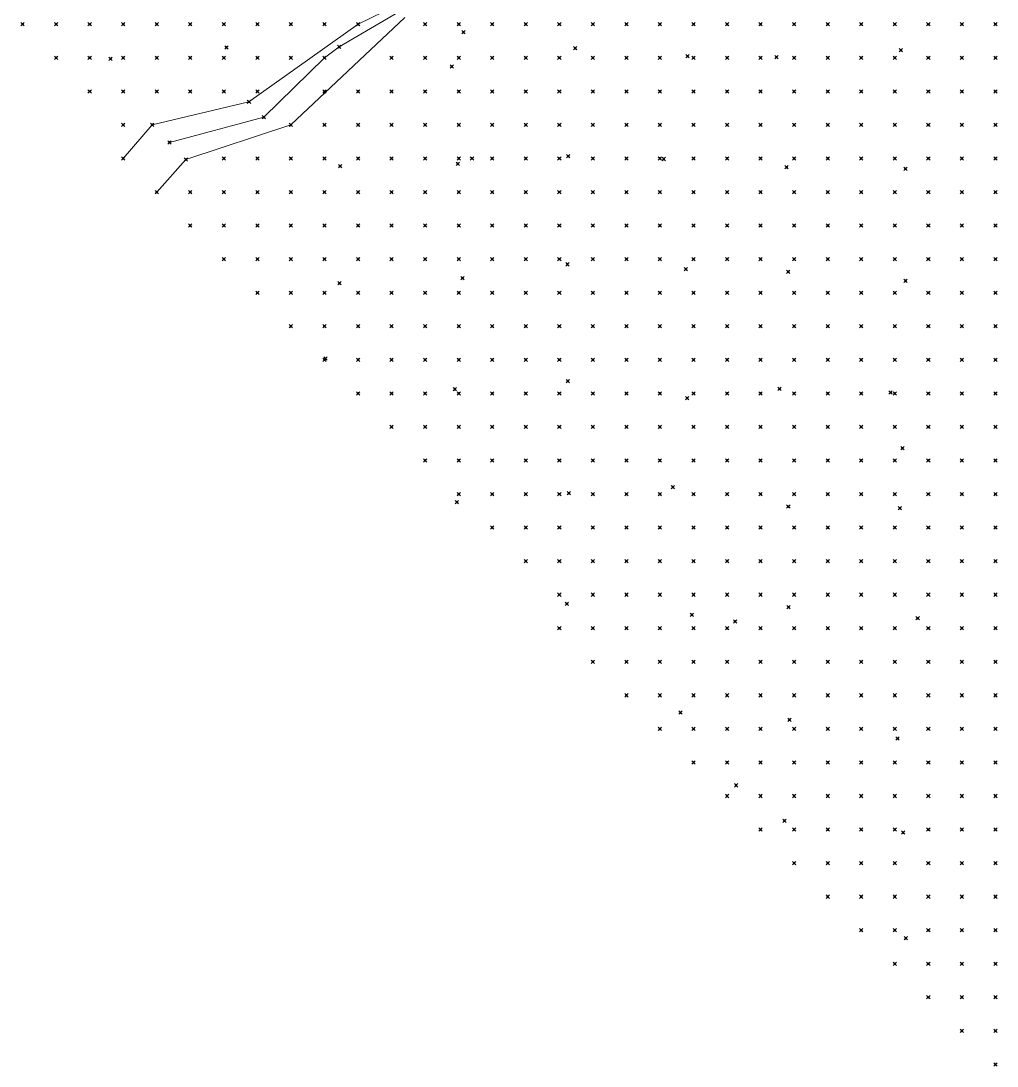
# Model space of a CAD drawing. Header units: metres. Extents: x 441556 to 446409, y 432338 to 461058.
# Drawn here: x 442073.8 to 442161.1, y 458869.5 to 458962.9 of the extents above; entities that cross this region are included whole.
import ezdxf

# ---------------------------------------------------------------- set-up
doc = ezdxf.new("R2010")
doc.units = ezdxf.units.M
doc.header["$MEASUREMENT"] = 0
doc.header["$PDMODE"] = 35
doc.header["$PDSIZE"] = 0.15
for name, color, linetype, lineweight in [('DTM-BRE-RevN_GRP_SANT PAMANT JOS', 2, 'Continuous', 0), ('DTM-BRE-RevN_GRP_SANT PAMANT SUS', 2, 'Continuous', 0), ('DTM-NOK-RevN_LIDAR_co_lidar', 91, 'Continuous', 0), ('DTM-NOK-RevN_RTK', 32, 'Continuous', 0)]:
    doc.layers.add(name, color=color, linetype=linetype, lineweight=lineweight)

msp = doc.modelspace()

# ---------------------------------------------------------------- linework, layer by layer
at = {"layer": 'DTM-BRE-RevN_GRP_SANT PAMANT JOS'}
for p, q in [((442107.54, 458963.683, 503.614), (442102.303, 458960.594, 504.761)), ((442102.303, 458960.594, 504.761), (442100.978, 458959.623, 505.063)), ((442100.978, 458959.623, 505.063), (442095.561, 458954.308, 505.948)), ((442095.561, 458954.308, 505.948), (442087.11, 458952.054, 508.269))]:
    msp.add_line(p, q, dxfattribs=at)
at = {"layer": 'DTM-BRE-RevN_GRP_SANT PAMANT SUS'}
for p, q in [((442107.42, 458964.314, 503.794), (442103.978, 458962.622, 504.277)), ((442108.163, 458963.223, 503.704), (442097.979, 458953.624, 506.472)), ((442103.978, 458962.622, 504.277), (442094.228, 458955.689, 506.868)), ((442094.228, 458955.689, 506.868), (442085.573, 458953.646, 509.376)), ((442085.573, 458953.646, 509.376), (442082.982, 458950.625, 509.348)), ((442097.979, 458953.624, 506.472), (442088.587, 458950.523, 508.652)), ((442088.587, 458950.523, 508.652), (442085.982, 458947.625, 509.213))]:
    msp.add_line(p, q, dxfattribs=at)
at = {"layer": 'DTM-NOK-RevN_LIDAR_co_lidar'}
for p in [(442073.984, 458962.622, 506.392), (442076.984, 458962.622, 507.375), (442079.983, 458962.622, 508.548), (442082.982, 458962.622, 509.07), (442085.982, 458962.622, 508.924), (442088.981, 458962.622, 508.614), (442091.98, 458962.622, 508.502), (442094.98, 458962.622, 507.977), (442097.979, 458962.622, 506.744), (442100.978, 458962.622, 505.397), (442103.978, 458962.622, 504.277), (442109.976, 458962.622, 503.204), (442112.976, 458962.622, 503.032), (442115.975, 458962.622, 502.492), (442118.974, 458962.622, 501.589), (442121.974, 458962.622, 500.391), (442124.973, 458962.622, 498.779), (442127.972, 458962.622, 497.064), (442130.972, 458962.622, 495.227), (442133.971, 458962.622, 493.277), (442136.97, 458962.622, 491.58), (442139.97, 458962.622, 490.514), (442142.969, 458962.622, 489.716), (442145.968, 458962.622, 489.052), (442148.968, 458962.622, 488.427), (442151.967, 458962.622, 487.58), (442154.967, 458962.622, 487.212), (442157.966, 458962.622, 486.248), (442160.965, 458962.622, 485.527), (442076.984, 458959.623, 508.435), (442079.983, 458959.623, 509.177), (442082.982, 458959.623, 509.242), (442085.982, 458959.623, 509.233), (442088.981, 458959.623, 508.834), (442091.98, 458959.623, 508.295), (442094.98, 458959.623, 507.309), (442097.979, 458959.623, 506.141), (442100.978, 458959.623, 505.063), (442106.977, 458959.623, 504.235), (442109.976, 458959.623, 504.079), (442112.976, 458959.623, 503.473), (442115.975, 458959.623, 502.598), (442118.974, 458959.623, 501.475), (442121.974, 458959.623, 499.988), (442124.973, 458959.623, 498.288), (442127.972, 458959.623, 496.518), (442130.972, 458959.623, 494.828), (442133.971, 458959.623, 492.836), (442136.97, 458959.623, 491.361), (442139.97, 458959.623, 490.447), (442142.969, 458959.623, 489.885), (442145.968, 458959.623, 489.189), (442148.968, 458959.623, 488.562), (442151.967, 458959.623, 487.935), (442154.967, 458959.623, 487.471), (442157.966, 458959.623, 486.597), (442160.965, 458959.623, 485.835), (442079.983, 458956.623, 509.55), (442082.982, 458956.623, 509.518), (442085.982, 458956.623, 509.059), (442088.981, 458956.623, 508.427), (442091.98, 458956.623, 507.337), (442094.98, 458956.623, 506.414), (442100.978, 458956.623, 505.343), (442103.978, 458956.623, 505.242), (442106.977, 458956.623, 505.11), (442109.976, 458956.623, 504.619), (442112.976, 458956.623, 503.803), (442115.975, 458956.623, 502.707), (442118.974, 458956.623, 501.254), (442121.974, 458956.623, 499.529), (442124.973, 458956.623, 497.736), (442127.972, 458956.623, 495.963), (442130.972, 458956.623, 494.225), (442133.971, 458956.623, 492.571), (442136.97, 458956.623, 491.39), (442139.97, 458956.623, 490.65), (442142.969, 458956.623, 490.093), (442145.968, 458956.623, 489.425), (442148.968, 458956.623, 488.83), (442151.967, 458956.623, 488.284), (442154.967, 458956.623, 487.665), (442157.966, 458956.623, 486.858), (442160.965, 458956.623, 485.995), (442082.982, 458953.624, 509.408), (442097.979, 458953.624, 506.472), (442100.978, 458953.624, 506.239), (442103.978, 458953.624, 506.297), (442106.977, 458953.624, 506.039), (442109.976, 458953.624, 505.3), (442112.976, 458953.624, 504.151), (442115.975, 458953.624, 502.64), (442118.974, 458953.624, 500.939), (442121.974, 458953.624, 499.162), (442124.973, 458953.624, 497.312), (442127.972, 458953.624, 495.503), (442130.972, 458953.624, 493.86), (442133.971, 458953.624, 492.421), (442136.97, 458953.624, 491.5), (442139.97, 458953.624, 490.88), (442142.969, 458953.624, 490.449), (442145.968, 458953.624, 489.799), (442148.968, 458953.624, 489.097), (442151.967, 458953.624, 488.498), (442154.967, 458953.624, 487.838), (442157.966, 458953.624, 487.023), (442160.965, 458953.624, 486.313), (442082.982, 458950.625, 509.348), (442091.98, 458950.625, 508.039), (442094.98, 458950.625, 507.915), (442097.979, 458950.625, 507.307), (442100.978, 458950.625, 507.321), (442103.978, 458950.625, 507.207), (442106.977, 458950.625, 506.603), (442109.976, 458950.625, 505.582), (442112.976, 458950.625, 504.114), (442115.975, 458950.625, 502.328), (442118.974, 458950.625, 500.506), (442121.974, 458950.625, 498.674), (442124.973, 458950.625, 496.85), (442127.972, 458950.625, 495.261), (442130.972, 458950.625, 493.811), (442133.971, 458950.625, 492.52), (442136.97, 458950.625, 491.7), (442139.97, 458950.625, 491.149), (442142.969, 458950.625, 490.693), (442145.968, 458950.625, 490.163), (442148.968, 458950.625, 489.356), (442151.967, 458950.625, 488.888), (442154.967, 458950.625, 488.08), (442157.966, 458950.625, 487.271), (442160.965, 458950.625, 486.552), (442085.982, 458947.625, 509.213), (442088.981, 458947.625, 508.901), (442091.98, 458947.625, 508.88), (442094.98, 458947.625, 508.517), (442097.979, 458947.625, 508.148), (442100.978, 458947.625, 508.218), (442103.978, 458947.625, 507.887), (442106.977, 458947.625, 506.905), (442109.976, 458947.625, 505.48), (442112.976, 458947.625, 503.747), (442115.975, 458947.625, 501.902), (442118.974, 458947.625, 500.077), (442121.974, 458947.625, 498.289), (442124.973, 458947.625, 496.656), (442127.972, 458947.625, 495.236), (442130.972, 458947.625, 493.937), (442133.971, 458947.625, 492.868), (442136.97, 458947.625, 492.085), (442139.97, 458947.625, 491.483), (442142.969, 458947.625, 490.894), (442145.968, 458947.625, 490.48), (442148.968, 458947.625, 489.827), (442151.967, 458947.625, 489.057), (442154.967, 458947.625, 488.327), (442157.966, 458947.625, 487.675), (442160.965, 458947.625, 486.872), (442088.981, 458944.626, 509.491), (442091.98, 458944.626, 509.327), (442094.98, 458944.626, 508.992), (442097.979, 458944.626, 508.926), (442100.978, 458944.626, 508.82), (442103.978, 458944.626, 508.234), (442106.977, 458944.626, 506.941), (442109.976, 458944.626, 505.2), (442112.976, 458944.626, 503.256), (442115.975, 458944.626, 501.389), (442118.974, 458944.626, 499.655), (442121.974, 458944.626, 498.069), (442124.973, 458944.626, 496.721), (442127.972, 458944.626, 495.465), (442130.972, 458944.626, 494.361), (442133.971, 458944.626, 493.369), (442136.97, 458944.626, 492.447), (442139.97, 458944.626, 491.703), (442142.969, 458944.626, 491.196), (442145.968, 458944.626, 490.817), (442148.968, 458944.626, 490.388), (442151.967, 458944.626, 489.215), (442154.967, 458944.626, 488.637), (442157.966, 458944.626, 488.013), (442160.965, 458944.626, 487.372), (442091.98, 458941.627, 509.66), (442094.98, 458941.627, 509.499), (442097.979, 458941.627, 509.519), (442100.978, 458941.627, 509.249), (442103.978, 458941.627, 508.346), (442106.977, 458941.627, 506.809), (442109.976, 458941.627, 504.865), (442112.976, 458941.627, 502.824), (442115.975, 458941.627, 500.935), (442118.974, 458941.627, 499.319), (442121.974, 458941.627, 497.992), (442124.973, 458941.627, 496.845), (442127.972, 458941.627, 495.74), (442130.972, 458941.627, 494.708), (442133.971, 458941.627, 493.671), (442136.97, 458941.627, 492.635), (442139.97, 458941.627, 492.025), (442142.969, 458941.627, 491.793), (442145.968, 458941.627, 491.17), (442148.968, 458941.627, 490.677), (442151.967, 458941.627, 489.552), (442154.967, 458941.627, 488.997), (442157.966, 458941.627, 488.275), (442160.965, 458941.627, 487.841), (442094.98, 458938.627, 510.106), (442097.979, 458938.627, 509.971), (442100.978, 458938.627, 509.417), (442103.978, 458938.627, 508.183), (442106.977, 458938.627, 506.499), (442109.976, 458938.627, 504.519), (442112.976, 458938.627, 502.446), (442115.975, 458938.627, 500.557), (442118.974, 458938.627, 499.07), (442121.974, 458938.627, 497.955), (442124.973, 458938.627, 496.959), (442127.972, 458938.627, 495.946), (442130.972, 458938.627, 494.872), (442133.971, 458938.627, 493.821), (442136.97, 458938.627, 493.188), (442139.97, 458938.627, 492.815), (442142.969, 458938.627, 492.415), (442145.968, 458938.627, 491.665), (442148.968, 458938.627, 490.874), (442151.967, 458938.627, 489.855), (442154.967, 458938.627, 489.26), (442157.966, 458938.627, 488.632), (442160.965, 458938.627, 488.329), (442097.979, 458935.628, 510.259), (442100.978, 458935.628, 509.301), (442103.978, 458935.628, 507.79), (442106.977, 458935.628, 506.02), (442109.976, 458935.628, 504.041), (442112.976, 458935.628, 502.057), (442115.975, 458935.628, 500.358), (442118.974, 458935.628, 499.037), (442121.974, 458935.628, 497.99), (442124.973, 458935.628, 497.055), (442127.972, 458935.628, 496.062), (442130.972, 458935.628, 494.956), (442133.971, 458935.628, 494.125), (442136.97, 458935.628, 493.513), (442139.97, 458935.628, 493.215), (442142.969, 458935.628, 492.803), (442145.968, 458935.628, 492.082), (442148.968, 458935.628, 491.041), (442151.967, 458935.628, 490.223), (442154.967, 458935.628, 489.555), (442157.966, 458935.628, 489.072), (442160.965, 458935.628, 488.839), (442100.978, 458932.629, 508.942), (442103.978, 458932.629, 507.221), (442106.977, 458932.629, 505.379), (442109.976, 458932.629, 503.499), (442112.976, 458932.629, 501.767), (442115.975, 458932.629, 500.32), (442118.974, 458932.629, 499.119), (442121.974, 458932.629, 498.09), (442124.973, 458932.629, 497.092), (442127.972, 458932.629, 495.994), (442130.972, 458932.629, 494.977), (442133.971, 458932.629, 494.216), (442136.97, 458932.629, 493.513), (442139.97, 458932.629, 493.251), (442142.969, 458932.629, 492.988), (442145.968, 458932.629, 492.248), (442148.968, 458932.629, 491.293), (442151.967, 458932.629, 490.669), (442154.967, 458932.629, 489.998), (442157.966, 458932.629, 489.587), (442160.965, 458932.629, 489.383), (442103.978, 458929.629, 506.566), (442106.977, 458929.629, 504.703), (442109.976, 458929.629, 503.069), (442112.976, 458929.629, 501.643), (442115.975, 458929.629, 500.381), (442118.974, 458929.629, 499.273), (442121.974, 458929.629, 498.223), (442124.973, 458929.629, 497.057), (442127.972, 458929.629, 495.922), (442130.972, 458929.629, 495.193), (442133.971, 458929.629, 494.259), (442136.97, 458929.629, 493.494), (442139.97, 458929.629, 493.264), (442142.969, 458929.629, 493.041), (442145.968, 458929.629, 492.545), (442148.968, 458929.629, 491.681), (442151.967, 458929.629, 491.11), (442154.967, 458929.629, 490.467), (442157.966, 458929.629, 490.083), (442160.965, 458929.629, 489.951), (442106.977, 458926.63, 504.339), (442109.976, 458926.63, 502.945), (442112.976, 458926.63, 501.69), (442115.975, 458926.63, 500.533), (442118.974, 458926.63, 499.488), (442121.974, 458926.63, 498.338), (442124.973, 458926.63, 497.087), (442127.972, 458926.63, 496.217), (442130.972, 458926.63, 495.822), (442133.971, 458926.63, 494.958), (442136.97, 458926.63, 494.1), (442139.97, 458926.63, 493.485), (442142.969, 458926.63, 493.109), (442145.968, 458926.63, 492.928), (442148.968, 458926.63, 492.222), (442151.967, 458926.63, 491.531), (442154.967, 458926.63, 490.908), (442157.966, 458926.63, 490.588), (442160.965, 458926.63, 490.564), (442109.976, 458923.631, 503.028), (442112.976, 458923.631, 501.839), (442115.975, 458923.631, 500.722), (442118.974, 458923.631, 499.621), (442121.974, 458923.631, 498.398), (442124.973, 458923.631, 497.365), (442127.972, 458923.631, 496.9), (442130.972, 458923.631, 496.5), (442133.971, 458923.631, 495.854), (442136.97, 458923.631, 494.965), (442139.97, 458923.631, 493.994), (442142.969, 458923.631, 493.289), (442145.968, 458923.631, 493.064), (442148.968, 458923.631, 492.695), (442151.967, 458923.631, 491.868), (442154.967, 458923.631, 491.335), (442157.966, 458923.631, 491.208), (442160.965, 458923.631, 491.188), (442112.976, 458920.631, 501.99), (442115.975, 458920.631, 500.893), (442118.974, 458920.631, 499.651), (442121.974, 458920.631, 498.509), (442124.973, 458920.631, 497.902), (442127.972, 458920.631, 497.548), (442130.972, 458920.631, 496.86), (442133.971, 458920.631, 496.194), (442136.97, 458920.631, 495.321), (442139.97, 458920.631, 494.41), (442142.969, 458920.631, 493.635), (442145.968, 458920.631, 493.166), (442148.968, 458920.631, 492.936), (442151.967, 458920.631, 492.165), (442154.967, 458920.631, 491.726), (442157.966, 458920.631, 491.849), (442160.965, 458920.631, 491.701), (442115.975, 458917.632, 501.014), (442118.974, 458917.632, 499.739), (442121.974, 458917.632, 498.871), (442124.973, 458917.632, 498.523), (442127.972, 458917.632, 497.963), (442130.972, 458917.632, 497.213), (442133.971, 458917.632, 496.574), (442136.97, 458917.632, 495.82), (442139.97, 458917.632, 494.747), (442142.969, 458917.632, 494.221), (442145.968, 458917.632, 493.498), (442148.968, 458917.632, 493.195), (442151.967, 458917.632, 492.594), (442154.967, 458917.632, 492.191), (442157.966, 458917.632, 492.394), (442160.965, 458917.632, 492.125), (442118.974, 458914.633, 499.99), (442121.974, 458914.633, 499.483), (442124.973, 458914.633, 499.066), (442127.972, 458914.633, 498.432), (442130.972, 458914.633, 497.84), (442133.971, 458914.633, 497.193), (442136.97, 458914.633, 496.106), (442139.97, 458914.633, 495.296), (442142.969, 458914.633, 494.76), (442145.968, 458914.633, 494.055), (442148.968, 458914.633, 493.428), (442151.967, 458914.633, 493.096), (442154.967, 458914.633, 492.799), (442157.966, 458914.633, 492.828), (442160.965, 458914.633, 492.485), (442121.974, 458911.633, 499.988), (442124.973, 458911.633, 499.481), (442127.972, 458911.633, 498.88), (442130.972, 458911.633, 498.356), (442133.971, 458911.633, 497.261), (442136.97, 458911.633, 496.314), (442139.97, 458911.633, 495.883), (442142.969, 458911.633, 495.209), (442145.968, 458911.633, 494.56), (442148.968, 458911.633, 493.867), (442151.967, 458911.633, 493.529), (442154.967, 458911.633, 493.402), (442157.966, 458911.633, 493.202), (442160.965, 458911.633, 492.742), (442121.974, 458908.634, 500.295), (442124.973, 458908.634, 499.845), (442127.972, 458908.634, 499.333), (442130.972, 458908.634, 498.43), (442133.971, 458908.634, 497.342), (442136.97, 458908.634, 496.926), (442139.97, 458908.634, 496.423), (442142.969, 458908.634, 495.681), (442145.968, 458908.634, 495.042), (442148.968, 458908.634, 494.318), (442151.967, 458908.634, 493.864), (442154.967, 458908.634, 493.748), (442157.966, 458908.634, 493.478), (442160.965, 458908.634, 493.094), (442124.973, 458905.635, 500.291), (442127.972, 458905.635, 499.534), (442130.972, 458905.635, 498.404), (442133.971, 458905.635, 497.921), (442136.97, 458905.635, 497.62), (442139.97, 458905.635, 496.959), (442142.969, 458905.635, 496.139), (442145.968, 458905.635, 495.531), (442148.968, 458905.635, 494.578), (442151.967, 458905.635, 494.276), (442154.967, 458905.635, 493.875), (442157.966, 458905.635, 493.604), (442160.965, 458905.635, 493.323), (442127.972, 458902.635, 499.595), (442130.972, 458902.635, 498.957), (442133.971, 458902.635, 498.807), (442136.97, 458902.635, 498.162), (442139.97, 458902.635, 497.378), (442142.969, 458902.635, 496.624), (442145.968, 458902.635, 495.868), (442148.968, 458902.635, 495.101), (442151.967, 458902.635, 494.892), (442154.967, 458902.635, 494.197), (442157.966, 458902.635, 493.45), (442160.965, 458902.635, 493.111), (442130.972, 458899.636, 499.83), (442133.971, 458899.636, 499.475), (442136.97, 458899.636, 498.697), (442139.97, 458899.636, 497.863), (442142.969, 458899.636, 497.081), (442145.968, 458899.636, 496.143), (442148.968, 458899.636, 495.587), (442151.967, 458899.636, 495.194), (442154.967, 458899.636, 494.733), (442157.966, 458899.636, 493.558), (442160.965, 458899.636, 492.883), (442133.971, 458896.637, 500.021), (442136.97, 458896.637, 499.198), (442139.97, 458896.637, 498.424), (442142.969, 458896.637, 497.518), (442145.968, 458896.637, 496.416), (442148.968, 458896.637, 495.881), (442151.967, 458896.637, 495.525), (442154.967, 458896.637, 494.996), (442157.966, 458896.637, 493.809), (442160.965, 458896.637, 492.768), (442136.97, 458893.637, 499.6), (442139.97, 458893.637, 498.73), (442142.969, 458893.637, 497.466), (442145.968, 458893.637, 496.409), (442148.968, 458893.637, 495.998), (442151.967, 458893.637, 495.613), (442154.967, 458893.637, 495.123), (442157.966, 458893.637, 494.298), (442160.965, 458893.637, 492.84), (442139.97, 458890.638, 498.529), (442142.969, 458890.638, 497.584), (442145.968, 458890.638, 497.031), (442148.968, 458890.638, 496.346), (442151.967, 458890.638, 495.664), (442154.967, 458890.638, 495.011), (442157.966, 458890.638, 494.246), (442160.965, 458890.638, 492.922), (442142.969, 458887.639, 498.036), (442145.968, 458887.639, 497.471), (442148.968, 458887.639, 496.505), (442151.967, 458887.639, 495.778), (442154.967, 458887.639, 494.941), (442157.966, 458887.639, 494.082), (442160.965, 458887.639, 492.735), (442145.968, 458884.639, 497.664), (442148.968, 458884.639, 496.68), (442151.967, 458884.639, 495.852), (442154.967, 458884.639, 494.869), (442157.966, 458884.639, 493.917), (442160.965, 458884.639, 492.576), (442148.968, 458881.64, 496.794), (442151.967, 458881.64, 495.838), (442154.967, 458881.64, 494.779), (442157.966, 458881.64, 493.707), (442160.965, 458881.64, 492.591), (442151.967, 458878.641, 495.776), (442154.967, 458878.641, 494.666), (442157.966, 458878.641, 493.491), (442160.965, 458878.641, 492.476), (442154.967, 458875.641, 494.6), (442157.966, 458875.641, 493.287), (442160.965, 458875.641, 492.208), (442157.966, 458872.642, 493.195), (442160.965, 458872.642, 492.177), (442160.965, 458869.643, 492.323)]:
    msp.add_point(p, dxfattribs=at)
at = {"layer": 'DTM-NOK-RevN_RTK'}
for p in [(442113.4, 458961.913, 503.76), (442092.203, 458960.557, 508.65), (442102.303, 458960.594, 504.761), (442123.401, 458960.484, 499.466), (442152.509, 458960.305, 488.161), (442081.852, 458959.533, 509.612), (442133.441, 458959.768, 493.378), (442141.385, 458959.685, 490.537), (442112.355, 458958.836, 504.12), (442094.228, 458955.689, 506.868), (442085.573, 458953.646, 509.376), (442095.561, 458954.308, 505.948), (442087.11, 458952.054, 508.269), (442122.77, 458950.822, 498.362), (442088.587, 458950.523, 508.652), (442102.376, 458949.95, 508.371), (442112.892, 458950.149, 504.451), (442114.166, 458950.628, 503.692), (442131.308, 458950.578, 494.012), (442142.299, 458949.837, 491.369), (442152.919, 458949.707, 489.066), (442122.691, 458941.163, 497.974), (442133.289, 458940.736, 494.278), (442142.445, 458940.504, 492.659), (442113.317, 458939.931, 502.702), (442152.934, 458939.687, 490.273), (442102.306, 458939.474, 509.528), (442101.059, 458932.739, 509.339), (442122.725, 458930.726, 498.28), (442112.641, 458930.004, 502.2), (442141.665, 458930.032, 494.213), (442151.59, 458929.692, 491.666), (442133.4, 458929.201, 495.444), (442152.645, 458924.717, 491.878), (442132.135, 458921.248, 496.967), (442122.825, 458920.701, 498.38), (442112.815, 458919.912, 502.577), (442142.45, 458919.51, 494.5), (442152.42, 458919.356, 492.681), (442122.647, 458910.826, 500.279), (442133.824, 458909.84, 497.306), (442142.465, 458910.519, 496.01), (442137.693, 458909.245, 497.169), (442154.012, 458909.524, 494.145), (442132.797, 458901.093, 500.063), (442142.548, 458900.454, 497.83), (442152.212, 458898.764, 495.615), (442137.774, 458894.591, 499.827), (442142.097, 458891.423, 498.4), (442152.706, 458890.366, 495.805), (442152.968, 458880.926, 495.991)]:
    msp.add_point(p, dxfattribs=at)

doc.saveas('drawing.dxf')
